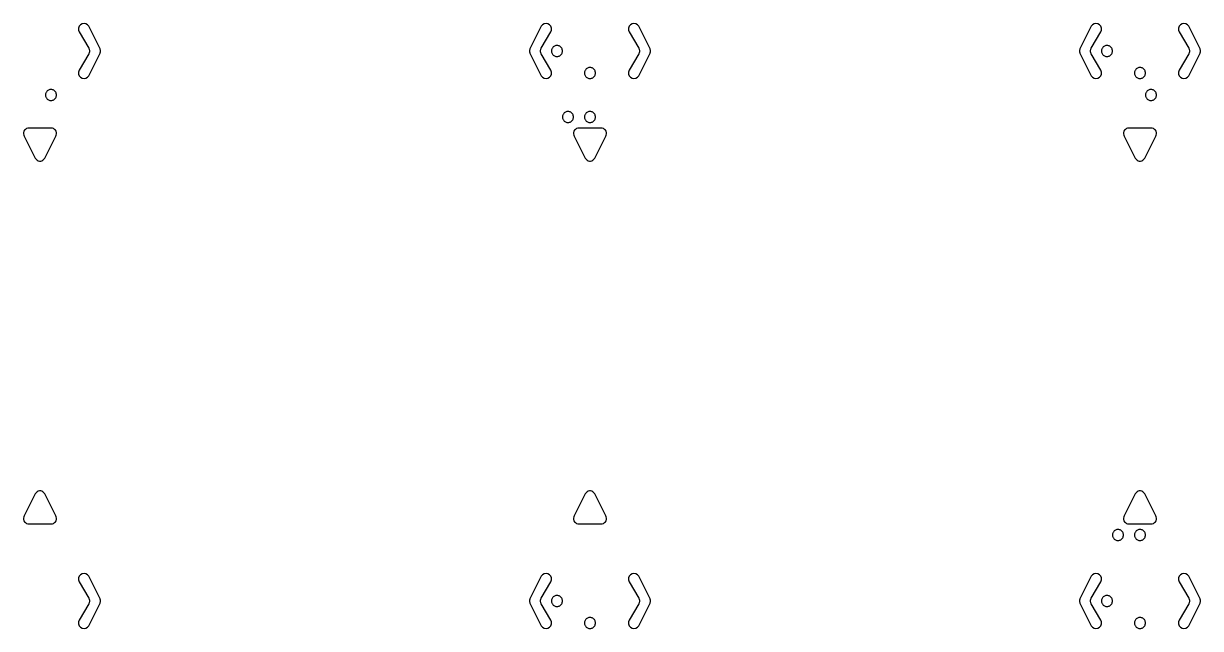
# Model space of a CAD drawing. Header units: metres. Extents: x 45 to 505, y 40 to 510.
# Drawn here: x 148.5 to 255.5, y 397.5 to 452.5 of the extents above; entities that cross this region are included whole.
import ezdxf

# ---------------------------------------------------------------- set-up
doc = ezdxf.new("R2010")
doc.units = ezdxf.units.M

msp = doc.modelspace()

# ---------------------------------------------------------------- linework, layer by layer
for points in [[(155.43, 449.75), (155.46, 449.8), (155.48, 449.86), (155.49, 449.91), (155.5, 449.97), (155.5, 450.03), (155.49, 450.09), (155.48, 450.14), (155.46, 450.2), (155.43, 450.25), (154.43, 452.25), (154.32, 452.38), (154.17, 452.47), (154, 452.5), (153.83, 452.47), (153.68, 452.38), (153.57, 452.25), (153.51, 452.09), (153.51, 451.91), (153.57, 451.75), (154.43, 450.25), (154.46, 450.2), (154.48, 450.14), (154.49, 450.09), (154.5, 450.03), (154.5, 449.97), (154.49, 449.91), (154.48, 449.86), (154.46, 449.8), (154.43, 449.75), (153.57, 448.25), (153.51, 448.09), (153.51, 447.91), (153.57, 447.75), (153.68, 447.62), (153.83, 447.53), (154, 447.5), (154.17, 447.53), (154.32, 447.62), (154.43, 447.75)], [(194.57, 450.25), (194.54, 450.2), (194.52, 450.14), (194.51, 450.09), (194.5, 450.03), (194.5, 449.97), (194.51, 449.91), (194.52, 449.86), (194.54, 449.8), (194.57, 449.75), (195.57, 447.75), (195.68, 447.62), (195.83, 447.53), (196, 447.5), (196.17, 447.53), (196.32, 447.62), (196.43, 447.75), (196.49, 447.91), (196.49, 448.09), (196.43, 448.25), (195.57, 449.75), (195.54, 449.8), (195.52, 449.86), (195.51, 449.91), (195.5, 449.97), (195.5, 450.03), (195.51, 450.09), (195.52, 450.14), (195.54, 450.2), (195.57, 450.25), (196.43, 451.75), (196.49, 451.91), (196.49, 452.09), (196.43, 452.25), (196.32, 452.38), (196.17, 452.47), (196, 452.5), (195.83, 452.47), (195.68, 452.38), (195.57, 452.25)], [(205.43, 449.75), (205.46, 449.8), (205.48, 449.86), (205.49, 449.91), (205.5, 449.97), (205.5, 450.03), (205.49, 450.09), (205.48, 450.14), (205.46, 450.2), (205.43, 450.25), (204.43, 452.25), (204.32, 452.38), (204.17, 452.47), (204, 452.5), (203.83, 452.47), (203.68, 452.38), (203.57, 452.25), (203.51, 452.09), (203.51, 451.91), (203.57, 451.75), (204.43, 450.25), (204.46, 450.2), (204.48, 450.14), (204.49, 450.09), (204.5, 450.03), (204.5, 449.97), (204.49, 449.91), (204.48, 449.86), (204.46, 449.8), (204.43, 449.75), (203.57, 448.25), (203.51, 448.09), (203.51, 447.91), (203.57, 447.75), (203.68, 447.62), (203.83, 447.53), (204, 447.5), (204.17, 447.53), (204.32, 447.62), (204.43, 447.75)], [(244.57, 450.25), (244.54, 450.2), (244.52, 450.14), (244.51, 450.09), (244.5, 450.03), (244.5, 449.97), (244.51, 449.91), (244.52, 449.86), (244.54, 449.8), (244.57, 449.75), (245.57, 447.75), (245.68, 447.62), (245.83, 447.53), (246, 447.5), (246.17, 447.53), (246.32, 447.62), (246.43, 447.75), (246.49, 447.91), (246.49, 448.09), (246.43, 448.25), (245.57, 449.75), (245.54, 449.8), (245.52, 449.86), (245.51, 449.91), (245.5, 449.97), (245.5, 450.03), (245.51, 450.09), (245.52, 450.14), (245.54, 450.2), (245.57, 450.25), (246.43, 451.75), (246.49, 451.91), (246.49, 452.09), (246.43, 452.25), (246.32, 452.38), (246.17, 452.47), (246, 452.5), (245.83, 452.47), (245.68, 452.38), (245.57, 452.25)], [(255.43, 449.75), (255.46, 449.8), (255.48, 449.86), (255.49, 449.91), (255.5, 449.97), (255.5, 450.03), (255.49, 450.09), (255.48, 450.14), (255.46, 450.2), (255.43, 450.25), (254.43, 452.25), (254.32, 452.38), (254.17, 452.47), (254, 452.5), (253.83, 452.47), (253.68, 452.38), (253.57, 452.25), (253.51, 452.09), (253.51, 451.91), (253.57, 451.75), (254.43, 450.25), (254.46, 450.2), (254.48, 450.14), (254.49, 450.09), (254.5, 450.03), (254.5, 449.97), (254.49, 449.91), (254.48, 449.86), (254.46, 449.8), (254.43, 449.75), (253.57, 448.25), (253.51, 448.09), (253.51, 447.91), (253.57, 447.75), (253.68, 447.62), (253.83, 447.53), (254, 447.5), (254.17, 447.53), (254.32, 447.62), (254.43, 447.75)], [(197.5, 450), (197.5, 450.06), (197.48, 450.13), (197.46, 450.19), (197.44, 450.25), (197.4, 450.3), (197.36, 450.35), (197.31, 450.39), (197.26, 450.43), (197.2, 450.46), (197.14, 450.48), (197.08, 450.49), (197.02, 450.5), (196.95, 450.5), (196.89, 450.49), (196.83, 450.47), (196.77, 450.44), (196.71, 450.41), (196.66, 450.37), (196.62, 450.32), (196.58, 450.27), (196.55, 450.22), (196.53, 450.16), (196.51, 450.1), (196.5, 450.03), (196.5, 449.97), (196.51, 449.9), (196.53, 449.84), (196.55, 449.78), (196.58, 449.73), (196.62, 449.68), (196.66, 449.63), (196.71, 449.59), (196.77, 449.56), (196.83, 449.53), (196.89, 449.51), (196.95, 449.5), (197.02, 449.5), (197.08, 449.51), (197.14, 449.52), (197.2, 449.54), (197.26, 449.57), (197.31, 449.61), (197.36, 449.65), (197.4, 449.7), (197.44, 449.75), (197.46, 449.81), (197.48, 449.87), (197.5, 449.94), (197.5, 450)], [(247.5, 450), (247.5, 450.06), (247.48, 450.13), (247.46, 450.19), (247.44, 450.25), (247.4, 450.3), (247.36, 450.35), (247.31, 450.39), (247.26, 450.43), (247.2, 450.46), (247.14, 450.48), (247.08, 450.49), (247.02, 450.5), (246.95, 450.5), (246.89, 450.49), (246.83, 450.47), (246.77, 450.44), (246.71, 450.41), (246.66, 450.37), (246.62, 450.32), (246.58, 450.27), (246.55, 450.22), (246.53, 450.16), (246.51, 450.1), (246.5, 450.03), (246.5, 449.97), (246.51, 449.9), (246.53, 449.84), (246.55, 449.78), (246.58, 449.73), (246.62, 449.68), (246.66, 449.63), (246.71, 449.59), (246.77, 449.56), (246.83, 449.53), (246.89, 449.51), (246.95, 449.5), (247.02, 449.5), (247.08, 449.51), (247.14, 449.52), (247.2, 449.54), (247.26, 449.57), (247.31, 449.61), (247.36, 449.65), (247.4, 449.7), (247.44, 449.75), (247.46, 449.81), (247.48, 449.87), (247.5, 449.94), (247.5, 450)], [(200.5, 448), (200.5, 448.06), (200.48, 448.13), (200.46, 448.19), (200.44, 448.25), (200.4, 448.3), (200.36, 448.35), (200.31, 448.39), (200.26, 448.43), (200.2, 448.46), (200.14, 448.48), (200.08, 448.49), (200.02, 448.5), (199.95, 448.5), (199.89, 448.49), (199.83, 448.47), (199.77, 448.44), (199.71, 448.41), (199.66, 448.37), (199.62, 448.32), (199.58, 448.27), (199.55, 448.22), (199.53, 448.16), (199.51, 448.1), (199.5, 448.03), (199.5, 447.97), (199.51, 447.9), (199.53, 447.84), (199.55, 447.78), (199.58, 447.73), (199.62, 447.68), (199.66, 447.63), (199.71, 447.59), (199.77, 447.56), (199.83, 447.53), (199.89, 447.51), (199.95, 447.5), (200.02, 447.5), (200.08, 447.51), (200.14, 447.52), (200.2, 447.54), (200.26, 447.57), (200.31, 447.61), (200.36, 447.65), (200.4, 447.7), (200.44, 447.75), (200.46, 447.81), (200.48, 447.87), (200.5, 447.94), (200.5, 448)], [(250.5, 448), (250.5, 448.06), (250.48, 448.13), (250.46, 448.19), (250.44, 448.25), (250.4, 448.3), (250.36, 448.35), (250.31, 448.39), (250.26, 448.43), (250.2, 448.46), (250.14, 448.48), (250.08, 448.49), (250.02, 448.5), (249.95, 448.5), (249.89, 448.49), (249.83, 448.47), (249.77, 448.44), (249.71, 448.41), (249.66, 448.37), (249.62, 448.32), (249.58, 448.27), (249.55, 448.22), (249.53, 448.16), (249.51, 448.1), (249.5, 448.03), (249.5, 447.97), (249.51, 447.9), (249.53, 447.84), (249.55, 447.78), (249.58, 447.73), (249.62, 447.68), (249.66, 447.63), (249.71, 447.59), (249.77, 447.56), (249.83, 447.53), (249.89, 447.51), (249.95, 447.5), (250.02, 447.5), (250.08, 447.51), (250.14, 447.52), (250.2, 447.54), (250.26, 447.57), (250.31, 447.61), (250.36, 447.65), (250.4, 447.7), (250.44, 447.75), (250.46, 447.81), (250.48, 447.87), (250.5, 447.94), (250.5, 448)], [(151.5, 446), (151.5, 446.06), (151.48, 446.13), (151.46, 446.19), (151.44, 446.25), (151.4, 446.3), (151.36, 446.35), (151.31, 446.39), (151.26, 446.43), (151.2, 446.46), (151.14, 446.48), (151.08, 446.49), (151.02, 446.5), (150.95, 446.5), (150.89, 446.49), (150.83, 446.47), (150.77, 446.44), (150.71, 446.41), (150.66, 446.37), (150.62, 446.32), (150.58, 446.27), (150.55, 446.22), (150.53, 446.16), (150.51, 446.1), (150.5, 446.03), (150.5, 445.97), (150.51, 445.9), (150.53, 445.84), (150.55, 445.78), (150.58, 445.73), (150.62, 445.68), (150.66, 445.63), (150.71, 445.59), (150.77, 445.56), (150.83, 445.53), (150.89, 445.51), (150.95, 445.5), (151.02, 445.5), (151.08, 445.51), (151.14, 445.52), (151.2, 445.54), (151.26, 445.57), (151.31, 445.61), (151.36, 445.65), (151.4, 445.7), (151.44, 445.75), (151.46, 445.81), (151.48, 445.87), (151.5, 445.94), (151.5, 446)], [(251.5, 446), (251.5, 446.06), (251.48, 446.13), (251.46, 446.19), (251.44, 446.25), (251.4, 446.3), (251.36, 446.35), (251.31, 446.39), (251.26, 446.43), (251.2, 446.46), (251.14, 446.48), (251.08, 446.49), (251.02, 446.5), (250.95, 446.5), (250.89, 446.49), (250.83, 446.47), (250.77, 446.44), (250.71, 446.41), (250.66, 446.37), (250.62, 446.32), (250.58, 446.27), (250.55, 446.22), (250.53, 446.16), (250.51, 446.1), (250.5, 446.03), (250.5, 445.97), (250.51, 445.9), (250.53, 445.84), (250.55, 445.78), (250.58, 445.73), (250.62, 445.68), (250.66, 445.63), (250.71, 445.59), (250.77, 445.56), (250.83, 445.53), (250.89, 445.51), (250.95, 445.5), (251.02, 445.5), (251.08, 445.51), (251.14, 445.52), (251.2, 445.54), (251.26, 445.57), (251.31, 445.61), (251.36, 445.65), (251.4, 445.7), (251.44, 445.75), (251.46, 445.81), (251.48, 445.87), (251.5, 445.94), (251.5, 446)], [(198.5, 444), (198.5, 444.06), (198.48, 444.13), (198.46, 444.19), (198.44, 444.25), (198.4, 444.3), (198.36, 444.35), (198.31, 444.39), (198.26, 444.43), (198.2, 444.46), (198.14, 444.48), (198.08, 444.49), (198.02, 444.5), (197.95, 444.5), (197.89, 444.49), (197.83, 444.47), (197.77, 444.44), (197.71, 444.41), (197.66, 444.37), (197.62, 444.32), (197.58, 444.27), (197.55, 444.22), (197.53, 444.16), (197.51, 444.1), (197.5, 444.03), (197.5, 443.97), (197.51, 443.9), (197.53, 443.84), (197.55, 443.78), (197.58, 443.73), (197.62, 443.68), (197.66, 443.63), (197.71, 443.59), (197.77, 443.56), (197.83, 443.53), (197.89, 443.51), (197.95, 443.5), (198.02, 443.5), (198.08, 443.51), (198.14, 443.52), (198.2, 443.54), (198.26, 443.57), (198.31, 443.61), (198.36, 443.65), (198.4, 443.7), (198.44, 443.75), (198.46, 443.81), (198.48, 443.87), (198.5, 443.94), (198.5, 444)], [(200.5, 444), (200.5, 444.06), (200.48, 444.13), (200.46, 444.19), (200.44, 444.25), (200.4, 444.3), (200.36, 444.35), (200.31, 444.39), (200.26, 444.43), (200.2, 444.46), (200.14, 444.48), (200.08, 444.49), (200.02, 444.5), (199.95, 444.5), (199.89, 444.49), (199.83, 444.47), (199.77, 444.44), (199.71, 444.41), (199.66, 444.37), (199.62, 444.32), (199.58, 444.27), (199.55, 444.22), (199.53, 444.16), (199.51, 444.1), (199.5, 444.03), (199.5, 443.97), (199.51, 443.9), (199.53, 443.84), (199.55, 443.78), (199.58, 443.73), (199.62, 443.68), (199.66, 443.63), (199.71, 443.59), (199.77, 443.56), (199.83, 443.53), (199.89, 443.51), (199.95, 443.5), (200.02, 443.5), (200.08, 443.51), (200.14, 443.52), (200.2, 443.54), (200.26, 443.57), (200.31, 443.61), (200.36, 443.65), (200.4, 443.7), (200.44, 443.75), (200.46, 443.81), (200.48, 443.87), (200.5, 443.94), (200.5, 444)], [(149.57, 440.25), (149.64, 440.16), (149.73, 440.08), (149.83, 440.03), (149.94, 440), (150.06, 440), (150.17, 440.03), (150.27, 440.08), (150.36, 440.16), (150.43, 440.25), (151.43, 442.25), (151.48, 442.36), (151.5, 442.47), (151.49, 442.59), (151.46, 442.7), (151.4, 442.8), (151.32, 442.88), (151.22, 442.95), (151.12, 442.99), (151, 443), (149, 443), (148.88, 442.99), (148.78, 442.95), (148.68, 442.88), (148.6, 442.8), (148.54, 442.7), (148.51, 442.59), (148.5, 442.47), (148.52, 442.36), (148.57, 442.25)], [(199.57, 440.25), (199.64, 440.16), (199.73, 440.08), (199.83, 440.03), (199.94, 440), (200.06, 440), (200.17, 440.03), (200.27, 440.08), (200.36, 440.16), (200.43, 440.25), (201.43, 442.25), (201.48, 442.36), (201.5, 442.47), (201.49, 442.59), (201.46, 442.7), (201.4, 442.8), (201.32, 442.88), (201.22, 442.95), (201.12, 442.99), (201, 443), (199, 443), (198.88, 442.99), (198.78, 442.95), (198.68, 442.88), (198.6, 442.8), (198.54, 442.7), (198.51, 442.59), (198.5, 442.47), (198.52, 442.36), (198.57, 442.25)], [(249.57, 440.25), (249.64, 440.16), (249.73, 440.08), (249.83, 440.03), (249.94, 440), (250.06, 440), (250.17, 440.03), (250.27, 440.08), (250.36, 440.16), (250.43, 440.25), (251.43, 442.25), (251.48, 442.36), (251.5, 442.47), (251.49, 442.59), (251.46, 442.7), (251.4, 442.8), (251.32, 442.88), (251.22, 442.95), (251.12, 442.99), (251, 443), (249, 443), (248.88, 442.99), (248.78, 442.95), (248.68, 442.88), (248.6, 442.8), (248.54, 442.7), (248.51, 442.59), (248.5, 442.47), (248.52, 442.36), (248.57, 442.25)], [(150.43, 409.75), (150.36, 409.84), (150.27, 409.92), (150.17, 409.97), (150.06, 410), (149.94, 410), (149.83, 409.97), (149.73, 409.92), (149.64, 409.84), (149.57, 409.75), (148.57, 407.75), (148.52, 407.64), (148.5, 407.53), (148.51, 407.41), (148.54, 407.3), (148.6, 407.2), (148.68, 407.12), (148.78, 407.05), (148.88, 407.01), (149, 407), (151, 407), (151.12, 407.01), (151.22, 407.05), (151.32, 407.12), (151.4, 407.2), (151.46, 407.3), (151.49, 407.41), (151.5, 407.53), (151.48, 407.64), (151.43, 407.75)], [(200.43, 409.75), (200.36, 409.84), (200.27, 409.92), (200.17, 409.97), (200.06, 410), (199.94, 410), (199.83, 409.97), (199.73, 409.92), (199.64, 409.84), (199.57, 409.75), (198.57, 407.75), (198.52, 407.64), (198.5, 407.53), (198.51, 407.41), (198.54, 407.3), (198.6, 407.2), (198.68, 407.12), (198.78, 407.05), (198.88, 407.01), (199, 407), (201, 407), (201.12, 407.01), (201.22, 407.05), (201.32, 407.12), (201.4, 407.2), (201.46, 407.3), (201.49, 407.41), (201.5, 407.53), (201.48, 407.64), (201.43, 407.75)], [(250.43, 409.75), (250.36, 409.84), (250.27, 409.92), (250.17, 409.97), (250.06, 410), (249.94, 410), (249.83, 409.97), (249.73, 409.92), (249.64, 409.84), (249.57, 409.75), (248.57, 407.75), (248.52, 407.64), (248.5, 407.53), (248.51, 407.41), (248.54, 407.3), (248.6, 407.2), (248.68, 407.12), (248.78, 407.05), (248.88, 407.01), (249, 407), (251, 407), (251.12, 407.01), (251.22, 407.05), (251.32, 407.12), (251.4, 407.2), (251.46, 407.3), (251.49, 407.41), (251.5, 407.53), (251.48, 407.64), (251.43, 407.75)], [(248.5, 406), (248.5, 406.06), (248.48, 406.13), (248.46, 406.19), (248.44, 406.25), (248.4, 406.3), (248.36, 406.35), (248.31, 406.39), (248.26, 406.43), (248.2, 406.46), (248.14, 406.48), (248.08, 406.49), (248.02, 406.5), (247.95, 406.5), (247.89, 406.49), (247.83, 406.47), (247.77, 406.44), (247.71, 406.41), (247.66, 406.37), (247.62, 406.32), (247.58, 406.27), (247.55, 406.22), (247.53, 406.16), (247.51, 406.1), (247.5, 406.03), (247.5, 405.97), (247.51, 405.9), (247.53, 405.84), (247.55, 405.78), (247.58, 405.73), (247.62, 405.68), (247.66, 405.63), (247.71, 405.59), (247.77, 405.56), (247.83, 405.53), (247.89, 405.51), (247.95, 405.5), (248.02, 405.5), (248.08, 405.51), (248.14, 405.52), (248.2, 405.54), (248.26, 405.57), (248.31, 405.61), (248.36, 405.65), (248.4, 405.7), (248.44, 405.75), (248.46, 405.81), (248.48, 405.87), (248.5, 405.94), (248.5, 406)], [(250.5, 406), (250.5, 406.06), (250.48, 406.13), (250.46, 406.19), (250.44, 406.25), (250.4, 406.3), (250.36, 406.35), (250.31, 406.39), (250.26, 406.43), (250.2, 406.46), (250.14, 406.48), (250.08, 406.49), (250.02, 406.5), (249.95, 406.5), (249.89, 406.49), (249.83, 406.47), (249.77, 406.44), (249.71, 406.41), (249.66, 406.37), (249.62, 406.32), (249.58, 406.27), (249.55, 406.22), (249.53, 406.16), (249.51, 406.1), (249.5, 406.03), (249.5, 405.97), (249.51, 405.9), (249.53, 405.84), (249.55, 405.78), (249.58, 405.73), (249.62, 405.68), (249.66, 405.63), (249.71, 405.59), (249.77, 405.56), (249.83, 405.53), (249.89, 405.51), (249.95, 405.5), (250.02, 405.5), (250.08, 405.51), (250.14, 405.52), (250.2, 405.54), (250.26, 405.57), (250.31, 405.61), (250.36, 405.65), (250.4, 405.7), (250.44, 405.75), (250.46, 405.81), (250.48, 405.87), (250.5, 405.94), (250.5, 406)], [(155.43, 399.75), (155.46, 399.8), (155.48, 399.86), (155.49, 399.91), (155.5, 399.97), (155.5, 400.03), (155.49, 400.09), (155.48, 400.14), (155.46, 400.2), (155.43, 400.25), (154.43, 402.25), (154.32, 402.38), (154.17, 402.47), (154, 402.5), (153.83, 402.47), (153.68, 402.38), (153.57, 402.25), (153.51, 402.09), (153.51, 401.91), (153.57, 401.75), (154.43, 400.25), (154.46, 400.2), (154.48, 400.14), (154.49, 400.09), (154.5, 400.03), (154.5, 399.97), (154.49, 399.91), (154.48, 399.86), (154.46, 399.8), (154.43, 399.75), (153.57, 398.25), (153.51, 398.09), (153.51, 397.91), (153.57, 397.75), (153.68, 397.62), (153.83, 397.53), (154, 397.5), (154.17, 397.53), (154.32, 397.62), (154.43, 397.75)], [(194.57, 400.25), (194.54, 400.2), (194.52, 400.14), (194.51, 400.09), (194.5, 400.03), (194.5, 399.97), (194.51, 399.91), (194.52, 399.86), (194.54, 399.8), (194.57, 399.75), (195.57, 397.75), (195.68, 397.62), (195.83, 397.53), (196, 397.5), (196.17, 397.53), (196.32, 397.62), (196.43, 397.75), (196.49, 397.91), (196.49, 398.09), (196.43, 398.25), (195.57, 399.75), (195.54, 399.8), (195.52, 399.86), (195.51, 399.91), (195.5, 399.97), (195.5, 400.03), (195.51, 400.09), (195.52, 400.14), (195.54, 400.2), (195.57, 400.25), (196.43, 401.75), (196.49, 401.91), (196.49, 402.09), (196.43, 402.25), (196.32, 402.38), (196.17, 402.47), (196, 402.5), (195.83, 402.47), (195.68, 402.38), (195.57, 402.25)], [(205.43, 399.75), (205.46, 399.8), (205.48, 399.86), (205.49, 399.91), (205.5, 399.97), (205.5, 400.03), (205.49, 400.09), (205.48, 400.14), (205.46, 400.2), (205.43, 400.25), (204.43, 402.25), (204.32, 402.38), (204.17, 402.47), (204, 402.5), (203.83, 402.47), (203.68, 402.38), (203.57, 402.25), (203.51, 402.09), (203.51, 401.91), (203.57, 401.75), (204.43, 400.25), (204.46, 400.2), (204.48, 400.14), (204.49, 400.09), (204.5, 400.03), (204.5, 399.97), (204.49, 399.91), (204.48, 399.86), (204.46, 399.8), (204.43, 399.75), (203.57, 398.25), (203.51, 398.09), (203.51, 397.91), (203.57, 397.75), (203.68, 397.62), (203.83, 397.53), (204, 397.5), (204.17, 397.53), (204.32, 397.62), (204.43, 397.75)], [(244.57, 400.25), (244.54, 400.2), (244.52, 400.14), (244.51, 400.09), (244.5, 400.03), (244.5, 399.97), (244.51, 399.91), (244.52, 399.86), (244.54, 399.8), (244.57, 399.75), (245.57, 397.75), (245.68, 397.62), (245.83, 397.53), (246, 397.5), (246.17, 397.53), (246.32, 397.62), (246.43, 397.75), (246.49, 397.91), (246.49, 398.09), (246.43, 398.25), (245.57, 399.75), (245.54, 399.8), (245.52, 399.86), (245.51, 399.91), (245.5, 399.97), (245.5, 400.03), (245.51, 400.09), (245.52, 400.14), (245.54, 400.2), (245.57, 400.25), (246.43, 401.75), (246.49, 401.91), (246.49, 402.09), (246.43, 402.25), (246.32, 402.38), (246.17, 402.47), (246, 402.5), (245.83, 402.47), (245.68, 402.38), (245.57, 402.25)], [(255.43, 399.75), (255.46, 399.8), (255.48, 399.86), (255.49, 399.91), (255.5, 399.97), (255.5, 400.03), (255.49, 400.09), (255.48, 400.14), (255.46, 400.2), (255.43, 400.25), (254.43, 402.25), (254.32, 402.38), (254.17, 402.47), (254, 402.5), (253.83, 402.47), (253.68, 402.38), (253.57, 402.25), (253.51, 402.09), (253.51, 401.91), (253.57, 401.75), (254.43, 400.25), (254.46, 400.2), (254.48, 400.14), (254.49, 400.09), (254.5, 400.03), (254.5, 399.97), (254.49, 399.91), (254.48, 399.86), (254.46, 399.8), (254.43, 399.75), (253.57, 398.25), (253.51, 398.09), (253.51, 397.91), (253.57, 397.75), (253.68, 397.62), (253.83, 397.53), (254, 397.5), (254.17, 397.53), (254.32, 397.62), (254.43, 397.75)], [(197.5, 400), (197.5, 400.06), (197.48, 400.13), (197.46, 400.19), (197.44, 400.25), (197.4, 400.3), (197.36, 400.35), (197.31, 400.39), (197.26, 400.43), (197.2, 400.46), (197.14, 400.48), (197.08, 400.49), (197.02, 400.5), (196.95, 400.5), (196.89, 400.49), (196.83, 400.47), (196.77, 400.44), (196.71, 400.41), (196.66, 400.37), (196.62, 400.32), (196.58, 400.27), (196.55, 400.22), (196.53, 400.16), (196.51, 400.1), (196.5, 400.03), (196.5, 399.97), (196.51, 399.9), (196.53, 399.84), (196.55, 399.78), (196.58, 399.73), (196.62, 399.68), (196.66, 399.63), (196.71, 399.59), (196.77, 399.56), (196.83, 399.53), (196.89, 399.51), (196.95, 399.5), (197.02, 399.5), (197.08, 399.51), (197.14, 399.52), (197.2, 399.54), (197.26, 399.57), (197.31, 399.61), (197.36, 399.65), (197.4, 399.7), (197.44, 399.75), (197.46, 399.81), (197.48, 399.87), (197.5, 399.94), (197.5, 400)], [(247.5, 400), (247.5, 400.06), (247.48, 400.13), (247.46, 400.19), (247.44, 400.25), (247.4, 400.3), (247.36, 400.35), (247.31, 400.39), (247.26, 400.43), (247.2, 400.46), (247.14, 400.48), (247.08, 400.49), (247.02, 400.5), (246.95, 400.5), (246.89, 400.49), (246.83, 400.47), (246.77, 400.44), (246.71, 400.41), (246.66, 400.37), (246.62, 400.32), (246.58, 400.27), (246.55, 400.22), (246.53, 400.16), (246.51, 400.1), (246.5, 400.03), (246.5, 399.97), (246.51, 399.9), (246.53, 399.84), (246.55, 399.78), (246.58, 399.73), (246.62, 399.68), (246.66, 399.63), (246.71, 399.59), (246.77, 399.56), (246.83, 399.53), (246.89, 399.51), (246.95, 399.5), (247.02, 399.5), (247.08, 399.51), (247.14, 399.52), (247.2, 399.54), (247.26, 399.57), (247.31, 399.61), (247.36, 399.65), (247.4, 399.7), (247.44, 399.75), (247.46, 399.81), (247.48, 399.87), (247.5, 399.94), (247.5, 400)], [(200.5, 398), (200.5, 398.06), (200.48, 398.13), (200.46, 398.19), (200.44, 398.25), (200.4, 398.3), (200.36, 398.35), (200.31, 398.39), (200.26, 398.43), (200.2, 398.46), (200.14, 398.48), (200.08, 398.49), (200.02, 398.5), (199.95, 398.5), (199.89, 398.49), (199.83, 398.47), (199.77, 398.44), (199.71, 398.41), (199.66, 398.37), (199.62, 398.32), (199.58, 398.27), (199.55, 398.22), (199.53, 398.16), (199.51, 398.1), (199.5, 398.03), (199.5, 397.97), (199.51, 397.9), (199.53, 397.84), (199.55, 397.78), (199.58, 397.73), (199.62, 397.68), (199.66, 397.63), (199.71, 397.59), (199.77, 397.56), (199.83, 397.53), (199.89, 397.51), (199.95, 397.5), (200.02, 397.5), (200.08, 397.51), (200.14, 397.52), (200.2, 397.54), (200.26, 397.57), (200.31, 397.61), (200.36, 397.65), (200.4, 397.7), (200.44, 397.75), (200.46, 397.81), (200.48, 397.87), (200.5, 397.94), (200.5, 398)], [(250.5, 398), (250.5, 398.06), (250.48, 398.13), (250.46, 398.19), (250.44, 398.25), (250.4, 398.3), (250.36, 398.35), (250.31, 398.39), (250.26, 398.43), (250.2, 398.46), (250.14, 398.48), (250.08, 398.49), (250.02, 398.5), (249.95, 398.5), (249.89, 398.49), (249.83, 398.47), (249.77, 398.44), (249.71, 398.41), (249.66, 398.37), (249.62, 398.32), (249.58, 398.27), (249.55, 398.22), (249.53, 398.16), (249.51, 398.1), (249.5, 398.03), (249.5, 397.97), (249.51, 397.9), (249.53, 397.84), (249.55, 397.78), (249.58, 397.73), (249.62, 397.68), (249.66, 397.63), (249.71, 397.59), (249.77, 397.56), (249.83, 397.53), (249.89, 397.51), (249.95, 397.5), (250.02, 397.5), (250.08, 397.51), (250.14, 397.52), (250.2, 397.54), (250.26, 397.57), (250.31, 397.61), (250.36, 397.65), (250.4, 397.7), (250.44, 397.75), (250.46, 397.81), (250.48, 397.87), (250.5, 397.94), (250.5, 398)]]:
    msp.add_lwpolyline(points, close=True)

doc.saveas('drawing.dxf')
